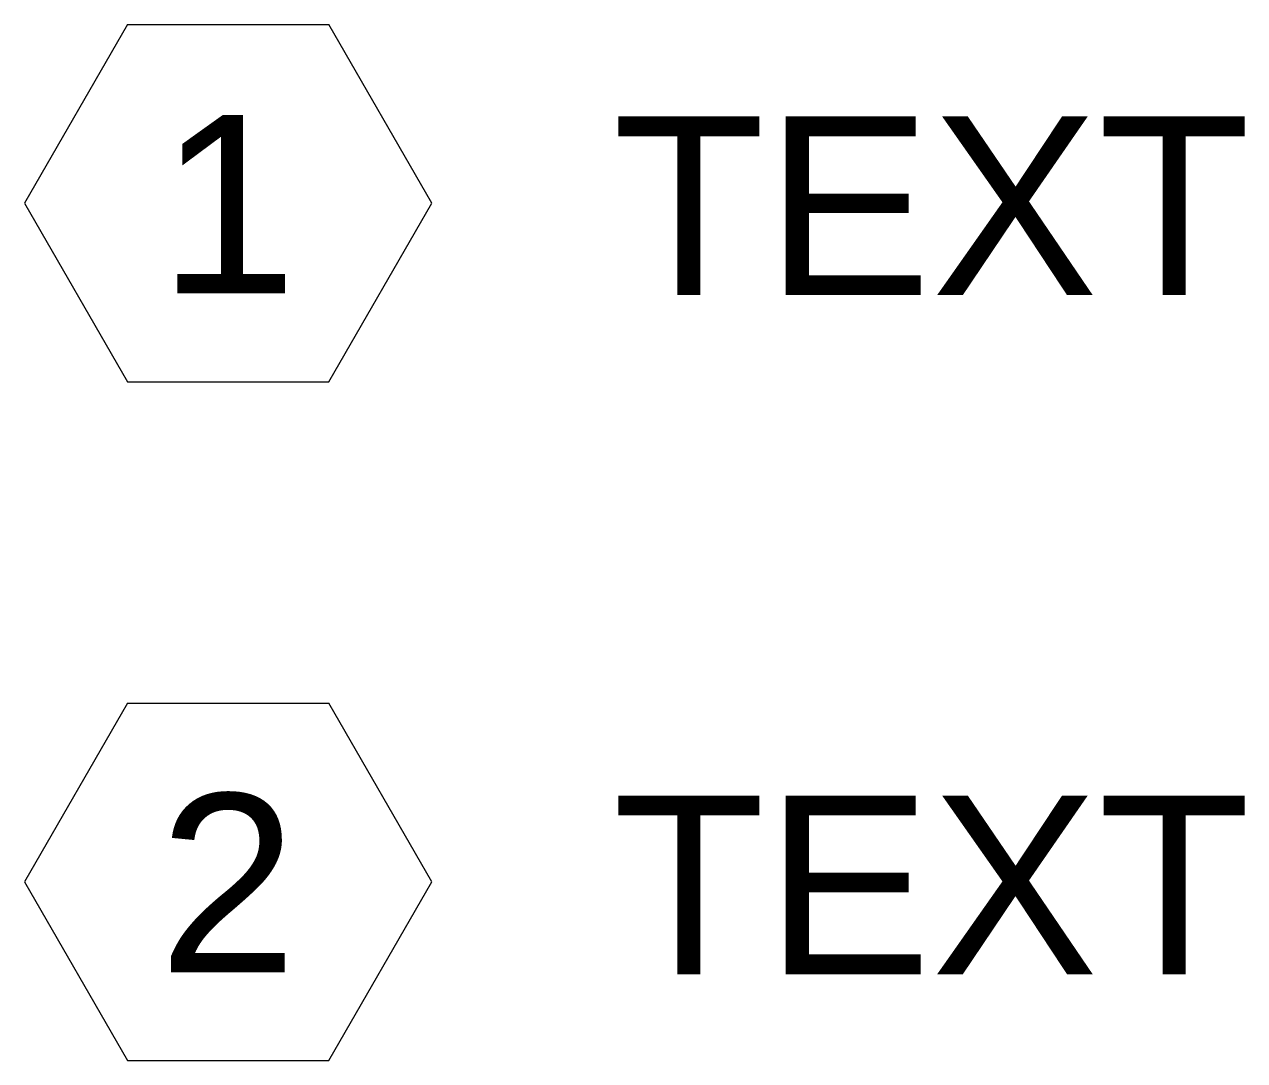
# Model space of a CAD drawing. Header units: inches. Extents: x 81 to 3222, y -575 to 685.
# Drawn here: x 88.282 to 88.923, y 109.783 to 110.327 of the extents above; entities that cross this region are included whole.
import ezdxf

# ---------------------------------------------------------------- set-up
doc = ezdxf.new("R2010")
doc.units = ezdxf.units.IN
doc.header["$MEASUREMENT"] = 0
doc.linetypes.add('Demolished', pattern=[0.1875, 0.125, -0.0625])
doc.layers.add('A-ANNO-NOTE', color=131, linetype='Demolished', lineweight=9)
doc.layers.add('G-ANNO-TEXT', color=231, linetype='Continuous', lineweight=9)
doc.styles.add('Arial_1', font='arial.ttf', dxfattribs={"height": 0.09375})

# ---------------------------------------------------------------- blocks, each defined once
blk = doc.blocks.new('FORM Keynote Tag - Default w_arrow-62346-_A1002 - Ceiling Demolition Plan Keynotes')
at = {"layer": 'A-ANNO-NOTE', "linetype": 'Continuous', "lineweight": 20}
for p, q in [((41.45203, 110.3271), (41.3979, 110.23335)), ((41.45203, 110.3271), (41.55761, 110.3271)), ((41.61173, 110.23335), (41.55761, 110.3271)), ((41.3979, 110.23335), (41.45203, 110.1396)), ((41.55761, 110.1396), (41.61173, 110.23335)), ((41.45203, 110.1396), (41.55761, 110.1396))]:
    blk.add_line(p, q, dxfattribs=at)

msp = doc.modelspace()

# ---------------------------------------------------------------- block references
at = {"layer": 'A-ANNO-NOTE', "linetype": 'Continuous', "lineweight": 20}
for p in [(46.88448, 0), (46.88448, -0.35631)]:
    msp.add_blockref('FORM Keynote Tag - Default w_arrow-62346-_A1002 - Ceiling Demolition Plan Keynotes', p, dxfattribs=at)

# ---------------------------------------------------------------- texts
at = {"layer": 'A-ANNO-NOTE', "linetype": 'Continuous', "char_height": 0.09375, "width": 0.088375, "attachment_point": 1, "style": 'Arial_1'}
for s, insert in [('1', (88.3527, 110.27963)), ('2', (88.3527, 109.92332))]:
    msp.add_mtext(s, dxfattribs=dict(at, insert=insert))
at = {"layer": 'G-ANNO-TEXT', "color": 7, "char_height": 0.09375, "width": 0.4071562, "attachment_point": 1, "style": 'Arial_1'}
for insert in [(88.59121, 110.27879), (88.59121, 109.92236)]:
    msp.add_mtext('TEXT', dxfattribs=dict(at, insert=insert))

doc.saveas('drawing.dxf')
